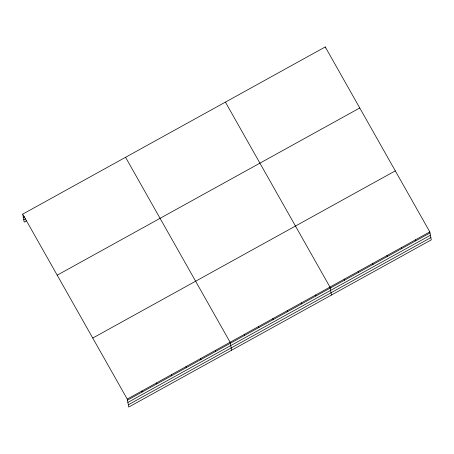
<?xml version="1.0" encoding="UTF-8"?>
<svg xmlns="http://www.w3.org/2000/svg" width="454" height="454" viewBox="0 0 454 454"><rect width="100%" height="100%" fill="white"/><g stroke="black" fill="none" stroke-linecap="round" stroke-linejoin="round"><path stroke-width="0.68" d="M22.7 214.14L325.257 46.938L429.807 231.898L431.3 239.86L128.743 407.062L127.251 399.1L22.7 214.14L24.193 222.102L26.638 220.746M23.324 217.472L24.55 216.791M23.761 219.821L25.6 218.805M57.204 275.175L359.761 107.978M92.747 338.06L395.309 170.863M127.251 399.1L429.807 231.898M127.449 400.15L430.006 232.953M127.875 402.431L430.432 235.234M128.312 404.781L430.874 237.584M225.417 102.116L329.967 287.076L331.454 295.038M125.571 157.288L230.121 342.254L231.614 350.216M415.546 239.78L415.745 240.836M401.285 247.663L401.478 248.718M387.018 255.545L387.217 256.601M372.757 263.428L372.955 264.483M325.257 46.938L325.456 47.988M358.49 271.31L358.688 272.366M344.228 279.193L344.427 280.249M315.7 294.958L315.899 296.008M301.439 302.841L301.638 303.891M287.178 310.723L287.371 311.773M272.911 318.606L273.109 319.656M258.649 326.488L258.842 327.538M244.383 334.371L244.581 335.421M215.423 350.375L215.622 351.424M200.73 358.495L200.929 359.545M186.032 366.616L186.231 367.666M171.34 374.737L171.533 375.787M156.641 382.858L156.84 383.908M141.949 390.979L142.142 392.029"/></g></svg>
